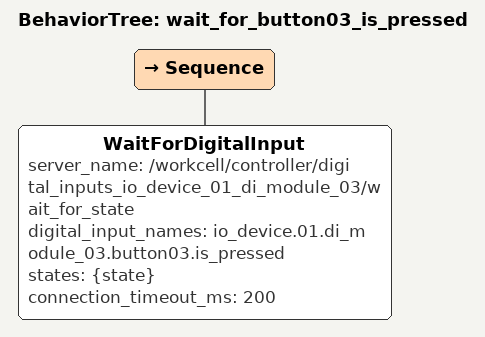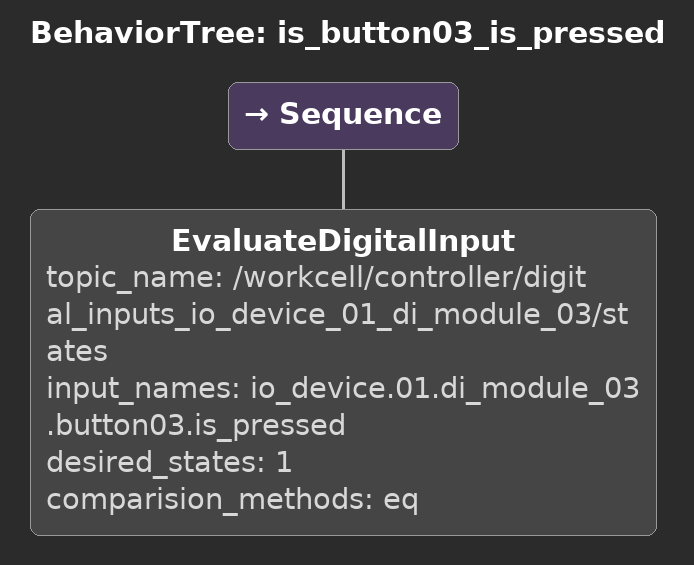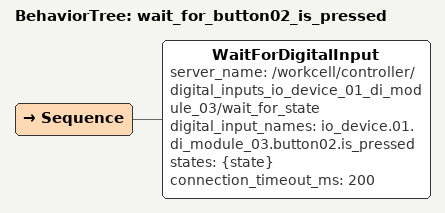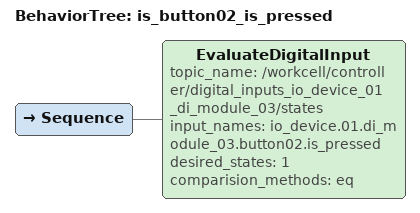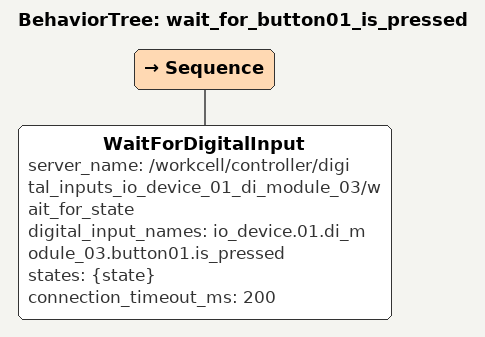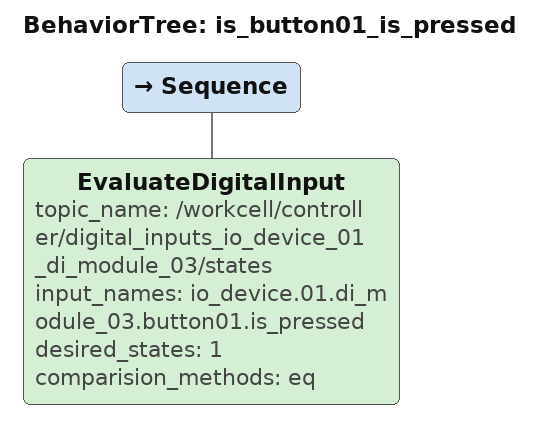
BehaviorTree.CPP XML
<BehaviorTree ID="wait_for_button03_is_pressed">
  <Sequence>
    <WaitForDigitalInput server_name="/workcell/controller/digital_inputs_io_device_01_di_module_03/wait_for_state" digital_input_names="io_device.01.di_module_03.button03.is_pressed" states="{state}" connection_timeout_ms="200"/>
  </Sequence>
</BehaviorTree>

<BehaviorTree ID="is_button03_is_pressed">
  <Sequence>
    <EvaluateDigitalInput topic_name="/workcell/controller/digital_inputs_io_device_01_di_module_03/states" input_names="io_device.01.di_module_03.button03.is_pressed" desired_states="1" comparision_methods="eq"/>
  </Sequence>
</BehaviorTree>

<BehaviorTree ID="wait_for_button02_is_pressed">
  <Sequence>
    <WaitForDigitalInput server_name="/workcell/controller/digital_inputs_io_device_01_di_module_03/wait_for_state" digital_input_names="io_device.01.di_module_03.button02.is_pressed" states="{state}" connection_timeout_ms="200"/>
  </Sequence>
</BehaviorTree>

<BehaviorTree ID="is_button02_is_pressed">
  <Sequence>
    <EvaluateDigitalInput topic_name="/workcell/controller/digital_inputs_io_device_01_di_module_03/states" input_names="io_device.01.di_module_03.button02.is_pressed" desired_states="1" comparision_methods="eq"/>
  </Sequence>
</BehaviorTree>

<BehaviorTree ID="wait_for_button01_is_pressed">
  <Sequence>
    <WaitForDigitalInput server_name="/workcell/controller/digital_inputs_io_device_01_di_module_03/wait_for_state" digital_input_names="io_device.01.di_module_03.button01.is_pressed" states="{state}" connection_timeout_ms="200"/>
  </Sequence>
</BehaviorTree>

<BehaviorTree ID="is_button01_is_pressed">
  <Sequence>
    <EvaluateDigitalInput topic_name="/workcell/controller/digital_inputs_io_device_01_di_module_03/states" input_names="io_device.01.di_module_03.button01.is_pressed" desired_states="1" comparision_methods="eq"/>
  </Sequence>
</BehaviorTree>
